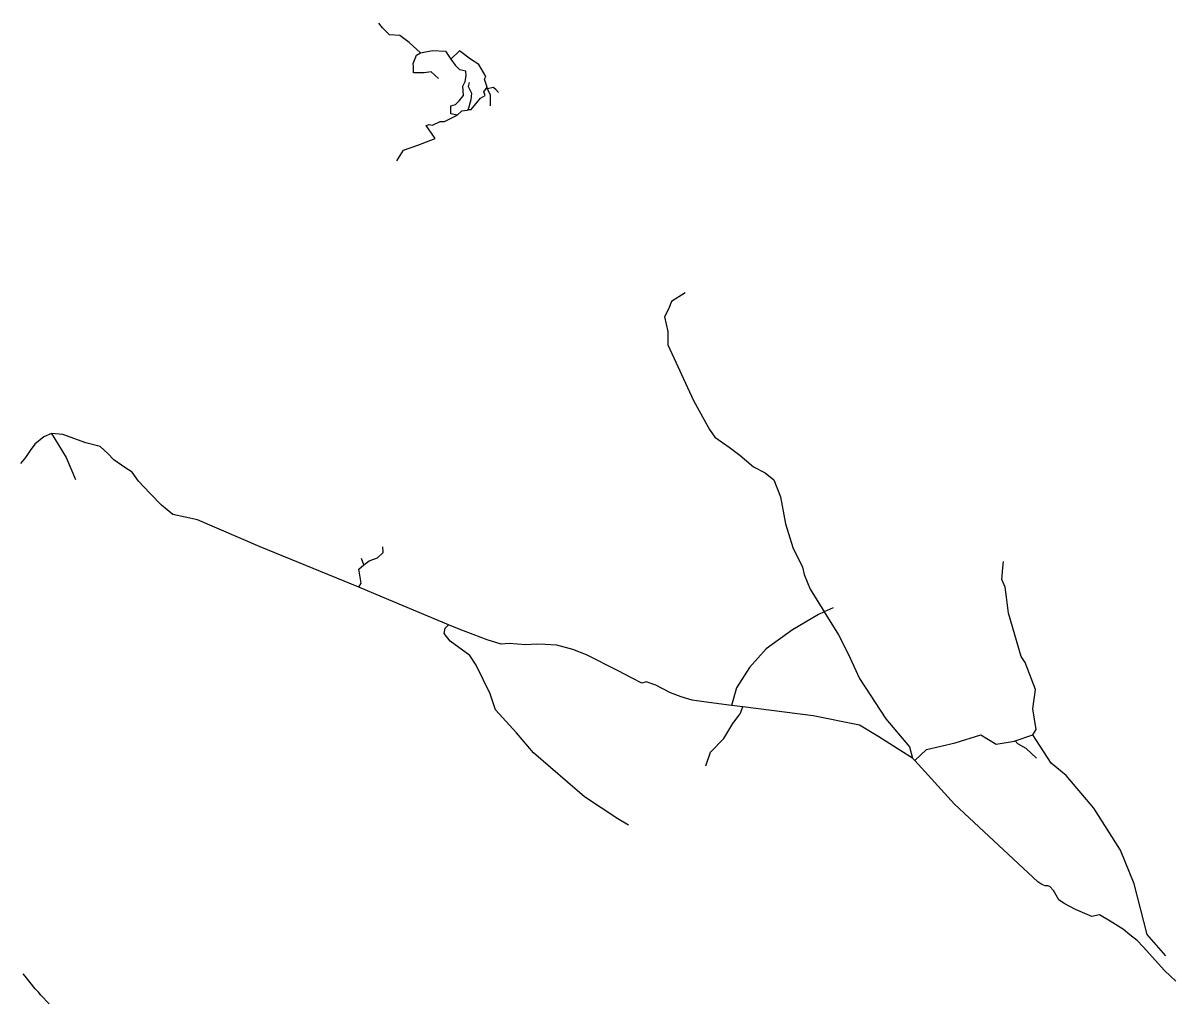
# Model space of a CAD drawing. Header units: metres. Extents: x 405922 to 419705, y 8261045 to 8275273.
# Drawn here: x 414016 to 418170, y 8266469 to 8269993 of the extents above; entities that cross this region are included whole.
import ezdxf

# ---------------------------------------------------------------- set-up
doc = ezdxf.new("R2010")
doc.units = ezdxf.units.M
doc.layers.add('VIAS', color=8, linetype='CONTINUOUS')

msp = doc.modelspace()

# ---------------------------------------------------------------- linework, layer by layer
at = {"layer": 'VIAS'}
for points in [[(415447.6, 8269885.9), (415407.6, 8269923), (415374.1, 8269947.4), (415336.4, 8269950.7), (415311.1, 8269976), (415297.9, 8269992.7)], [(415513.2, 8269792.5), (415486.2, 8269816.6), (415461.2, 8269813.8), (415422.4, 8269813.1), (415422.7, 8269836.4), (415422.2, 8269847.2), (415433.2, 8269877.2), (415447.6, 8269885.9), (415490.8, 8269894.2), (415537.6, 8269890.9), (415557.2, 8269863), (415573, 8269840.6), (415589.3, 8269824.7)], [(415700.7, 8269694.4), (415700.8, 8269733.7), (415691.7, 8269750.2), (415690, 8269755.7), (415688, 8269761.6), (415678.5, 8269790.9), (415683.7, 8269800.5), (415657.9, 8269842.9), (415627.9, 8269862.3), (415588.7, 8269892.5), (415557.2, 8269863)], [(415362.4, 8269496.3), (415386.9, 8269534.8), (415438.3, 8269552.5), (415500.9, 8269576.8), (415468, 8269623.5), (415479.6, 8269626.6), (415491.6, 8269625), (415518.6, 8269638.4), (415535, 8269638.4), (415580.4, 8269660.5), (415557.2, 8269666.2), (415556.8, 8269693.9), (415573.9, 8269699.4), (415587.8, 8269712.5), (415603.1, 8269731.6), (415602.2, 8269750.1), (415601.2, 8269765.6), (415608.5, 8269782.5), (415613, 8269802), (415611.3, 8269818.9), (415589.3, 8269824.7)], [(415623.4, 8269778.3), (415620.2, 8269764.2), (415631.6, 8269739.8), (415629.8, 8269716.4), (415621.5, 8269686.1), (415619.2, 8269681.8), (415617.1, 8269677.8), (415596.1, 8269674.9), (415580.4, 8269660.5)], [(415619.2, 8269681.8), (415630.4, 8269681.4), (415663.8, 8269722.2), (415681.5, 8269731.2), (415676.6, 8269744.6), (415688, 8269761.6)], [(415728.7, 8269742.7), (415719.2, 8269753.2), (415710.2, 8269760.3), (415690, 8269755.7)], [(416402.2, 8269020.7), (416352.9, 8268989.6), (416341.5, 8268962.2), (416327.8, 8268934.7), (416333.6, 8268907.3), (416339.5, 8268881), (416339.6, 8268833), (416431.2, 8268632.2), (416489.1, 8268528.4), (416508.7, 8268501.1), (416560.6, 8268464.7), (416598.7, 8268435.1), (416648.3, 8268394.2), (416689.8, 8268371.5), (416720.9, 8268346.4), (416745.3, 8268286), (416762.9, 8268187.8), (416789.6, 8268103.3), (416824.4, 8268031.5), (416830.2, 8268005.2), (416852.3, 8267952.7), (416894.7, 8267882.6), (416903, 8267870.8), (416954.2, 8267788.6), (416988.8, 8267720.1), (417029.4, 8267631.1), (417124.2, 8267485.2), (417209.7, 8267385), (417221.3, 8267343.9)], [(417767.1, 8266820.1), (417748.2, 8266833.6), (417728.5, 8266866.9), (417715.6, 8266880.9), (417707.8, 8266883.4), (417699.2, 8266883.9), (417686.3, 8266889.1), (417672.7, 8266898.7), (417372.5, 8267177.6), (417228.7, 8267335.7), (417221.3, 8267343.9), (417178.3, 8267370), (417099.9, 8267420.9), (417029.4, 8267462.9), (416863.1, 8267496.8), (416609.9, 8267528.9), (416568.6, 8267534.1), (416468.5, 8267546.8), (416427.1, 8267552.4), (416386.8, 8267564.7), (416348.8, 8267579.5), (416295.8, 8267606.7), (416261.3, 8267619.2), (416245.2, 8267614.5), (416208.4, 8267633.8), (416160, 8267658.8), (416045.9, 8267716.7), (415997.5, 8267735.8), (415938.8, 8267750.5), (415897.4, 8267753.8), (415867.5, 8267754.9), (415827.3, 8267752.4), (415767.5, 8267756.8), (415738.8, 8267754.4), (415688.1, 8267770.2), (415586.8, 8267808.7), (415549.2, 8267824.4), (415311.5, 8267924.2), (415225.4, 8267959.6), (414870.4, 8268105.4), (414644.7, 8268202.8), (414556.1, 8268221.9), (414514.5, 8268256), (414474.1, 8268297), (414432.6, 8268342.5), (414409.4, 8268374.4), (414382.9, 8268391.5), (414343.7, 8268418.8), (414321.8, 8268441.5), (414294.1, 8268466.6), (414242.3, 8268480.1), (414159.4, 8268510.6), (414119.1, 8268513.9), (414090.4, 8268501.2), (414058.3, 8268474.8), (414041.2, 8268451.9), (414025.2, 8268427.8), (414006.9, 8268406.1)], [(414119.1, 8268513.9), (414171.4, 8268426.8), (414205.1, 8268348.5)], [(415225.4, 8267959.6), (415234.5, 8267973.9), (415225.8, 8268025.1), (415243.8, 8268039.9), (415262.8, 8268055.3), (415292.7, 8268065.9), (415313.7, 8268084.6), (415312.3, 8268105.8)], [(415243.8, 8268039.9), (415235.5, 8268062.9)], [(417228.7, 8267335.7), (417271.2, 8267375.4), (417374.8, 8267399.5), (417466.9, 8267428.5), (417521.9, 8267393.9), (417588.4, 8267405.2), (417591.1, 8267406.2), (417654.6, 8267427.7), (417666.3, 8267447.4), (417654, 8267522), (417663.8, 8267591.2), (417626.9, 8267688.5), (417612.6, 8267709.9), (417566.7, 8267866.6), (417559.7, 8267924.3), (417554.6, 8267960), (417542.7, 8267987.2), (417546.1, 8268029.1), (417548.1, 8268052.5)], [(416935.3, 8267885.6), (416903, 8267870.8), (416882.5, 8267861.4), (416788.4, 8267806.2), (416693.2, 8267737.3), (416633.7, 8267670.8), (416586.8, 8267597.5), (416568.6, 8267534.1)], [(416197.7, 8267102.4), (416158.5, 8267125.1), (416038.6, 8267204.6), (415855.2, 8267362.8), (415794, 8267434.6), (415718.9, 8267517.8), (415699.2, 8267575.9), (415648.2, 8267678.6), (415626.2, 8267714), (415554.7, 8267765.1), (415533.9, 8267792.5), (415537.3, 8267811.8), (415549.2, 8267824.4)], [(416476.3, 8267316), (416493.4, 8267365.1), (416541.5, 8267414.5), (416573.5, 8267468.3), (416599.8, 8267503.8), (416609.9, 8267528.9)], [(417667.5, 8267344), (417629.7, 8267378.3), (417599.7, 8267395.8), (417591.1, 8267406.2)], [(418133.9, 8266631.9), (418065.9, 8266708.6), (418019, 8266890.9), (417969.9, 8267012.8), (417873.6, 8267164.1), (417773.9, 8267280.9), (417720.1, 8267326.1), (417654.6, 8267427.7)], [(418169.9, 8266540.4), (418128.7, 8266579.3), (418051.6, 8266664.1), (418030.2, 8266686.3), (418003.4, 8266707.1), (417981.5, 8266727), (417932.9, 8266756), (417894.9, 8266779.8), (417866.5, 8266773.6), (417808.2, 8266799), (417767.1, 8266820.1)], [(414109.9, 8266459.1), (414080.6, 8266489.3), (414071.2, 8266500.7), (414060.2, 8266512.6), (414042.2, 8266535.4), (414023.9, 8266557.9), (414016.1, 8266566.7)]]:
    msp.add_lwpolyline(points, dxfattribs=at)

doc.saveas('drawing.dxf')
